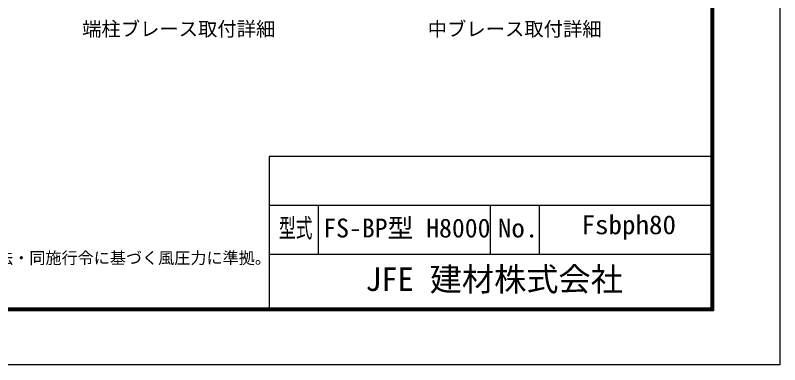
# Model space of a CAD drawing. Units: millimetres, scale not verified. Extents: x -16799 to 16801, y -11879 to 11881.
# Drawn here: x 4347 to 16801, y -11879 to -6186 of the extents above; entities that cross this region are included whole.
import ezdxf
from ezdxf.enums import TextEntityAlignment as Align

# ---------------------------------------------------------------- set-up
doc = ezdxf.new("R2010")
doc.units = ezdxf.units.MM
doc.header["$LTSCALE"] = 40
doc.layers.add('0-0_D-TTL-TXT', color=7, linetype='Continuous', lineweight=13)
doc.layers.add('0-C_D-TTL', color=7, linetype='Continuous', lineweight=25)
doc.styles.add('ＭＳ ゴシック', font='')
doc.styles.get('ＭＳ ゴシック').set_extended_font_data('MS Gothic')

msp = doc.modelspace()

# ---------------------------------------------------------------- linework, layer by layer
at = {"layer": '0-C_D-TTL'}
for p, q in [((8481.28, -8479.09), (8481.28, -10959.09)), ((8481.28, -8479.09), (15681.28, -8479.09)), ((8481.28, -9279.09), (15681.28, -9279.09)), ((9281.28, -9279.09), (9281.28, -10079.09)), ((12081.28, -9279.09), (12081.28, -10079.09)), ((12881.28, -9279.09), (12881.28, -10079.09)), ((8481.28, -10079.09), (15681.28, -10079.09))]:
    msp.add_line(p, q, dxfattribs=at)
at = {"layer": '0-C_D-TTL', "color": 2}
msp.add_lwpolyline([(-16798.72, 11880.91), (16801.28, 11880.91), (16801.28, -11879.09), (-16798.72, -11879.09)], close=True, dxfattribs=at)
at = {"layer": '0-C_D-TTL'}
for points in [[(-15718.72, 11000.91), (15721.28, 11000.91), (15721.28, -10999.09), (-15718.72, -10999.09)], [(-15708.72, 10990.91), (15711.28, 10990.91), (15711.28, -10989.09), (-15708.72, -10989.09)], [(-15698.72, 10980.91), (15701.28, 10980.91), (15701.28, -10979.09), (-15698.72, -10979.09)], [(-15688.72, 10970.91), (15691.28, 10970.91), (15691.28, -10969.09), (-15688.72, -10969.09)], [(-15678.72, 10960.91), (15681.28, 10960.91), (15681.28, -10959.09), (-15678.72, -10959.09)]]:
    msp.add_lwpolyline(points, close=True, dxfattribs=at)

# ---------------------------------------------------------------- texts
at = {"layer": '0-0_D-TTL-TXT', "style": 'ＭＳ ゴシック'}
for s, height, p in [('端柱ブレース取付詳細', 230.8, (5435.13, -6592.92)), ('中ブレース取付詳細', 230.8, (11065.76, -6593.53)), ('FS-BP型 H8000', 307.9, (9365.01, -9898.31)), ('（設計条件）風荷重：昭和57年改正 建築基準法・同施行令に基づく風圧力に準拠。', 192.4, (-1328.52, -10293.51)), ('JFE 建材株式会社', 384.8, (10050.81, -10793.11))]:
    msp.add_text(s, height=height, dxfattribs=at).set_placement(p, align=Align.BOTTOM_LEFT)
for s, width, p in [('型式', 0.65, (8642.35, -9898.31)), ('Fsbph80', 1.05, (13571.95, -9844.97)), ('No.', 1.05, (12209.28, -9898.31))]:
    msp.add_text(s, height=307.9, dxfattribs=dict(at, width=width)).set_placement(p, align=Align.BOTTOM_LEFT)

doc.saveas('drawing.dxf')
